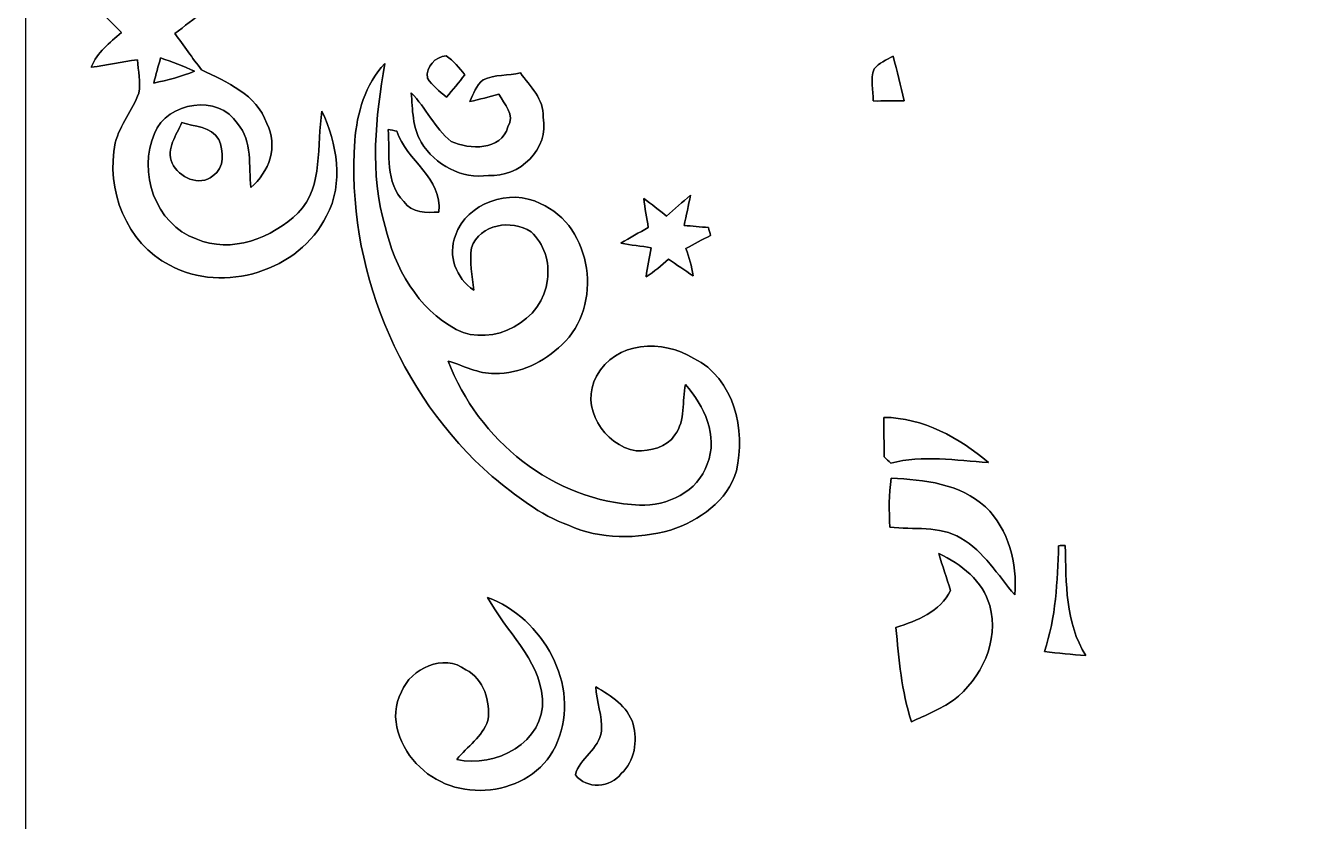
# Model space of a CAD drawing. Header units: centimetres. Extents: x -16.8 to 16.8, y -16.7 to 16.7.
# Drawn here: x -16.77 to -2.77, y -8.35 to 0.39 of the extents above; entities that cross this region are included whole.
import ezdxf

# ---------------------------------------------------------------- set-up
doc = ezdxf.new("R2010")
doc.units = ezdxf.units.CM
doc.header["$MEASUREMENT"] = 0
doc.layers.add('Layer 1', color=7, linetype='Continuous')

msp = doc.modelspace()

# ---------------------------------------------------------------- linework, layer by layer
at = {"layer": 'Layer 1', "color": 7}
for points, knots in [([(-16.77458, 16.66875), (-16.77458, 16.66875), (16.77458, 16.66875), (16.77458, 16.66875), (16.77458, 16.66875), (16.77458, 16.66875), (16.77458, -16.66875), (16.77458, -16.66875), (16.77458, -16.66875), (16.77458, -16.66875), (-16.77458, -16.66875), (-16.77458, -16.66875), (-16.77458, -16.66875), (-16.77458, -16.66875), (-16.77458, 16.66875), (-16.77458, 16.66875), (-16.77458, 16.66875), (-16.77458, 16.66875), (-16.77458, 16.66875), (-16.77458, 16.66875)], [0, 0, 0, 0, 0.16666667, 0.16666667, 0.16666667, 0.16666667, 0.33333333, 0.33333333, 0.33333333, 0.33333333, 0.5, 0.5, 0.5, 0.5, 0.66666667, 0.66666667, 0.66666667, 0.66666667, 1, 1, 1, 1]), ([(-15.44743, 1.00471), (-15.48977, 0.85443), (-15.52152, 0.70132), (-15.55327, 0.54822), (-15.55327, 0.54822), (-15.71378, 0.60748), (-15.87641, 0.66816), (-16.04857, 0.68121), (-16.04857, 0.68121), (-15.96319, 0.53869), (-15.83725, 0.42862), (-15.72295, 0.30974), (-15.72295, 0.30974), (-15.84995, 0.20003), (-15.99036, 0.09313), (-16.05351, -0.06879), (-16.05351, -0.06879), (-15.88347, -0.04833), (-15.7159, -0.01094), (-15.54621, 0.01129), (-15.54621, 0.01129), (-15.5388, -0.10971), (-15.50705, -0.23319), (-15.53104, -0.35384), (-15.53104, -0.35384), (-15.60054, -0.54293), (-15.73883, -0.70168), (-15.78963, -0.89888), (-15.78963, -0.89888), (-15.89476, -1.4097), (-15.6718, -2.00307), (-15.19096, -2.24473), (-15.19096, -2.24473), (-14.60006, -2.5654), (-13.76962, -2.30681), (-13.46976, -1.70251), (-13.46976, -1.70251), (-13.27856, -1.34444), (-13.35723, -0.90699), (-13.52091, -0.55316), (-13.52091, -0.55316), (-13.5823, -0.92322), (-13.49904, -1.37195), (-13.78197, -1.67005), (-13.78197, -1.67005), (-14.06666, -1.94381), (-14.51681, -2.12372), (-14.90274, -1.95509), (-14.90274, -1.95509), (-15.34901, -1.79564), (-15.54621, -1.21673), (-15.35959, -0.79587), (-15.35959, -0.79587), (-15.21883, -0.45085), (-14.65545, -0.35842), (-14.44766, -0.68968), (-14.44766, -0.68968), (-14.28256, -0.8823), (-14.32454, -1.15817), (-14.30338, -1.391), (-14.30338, -1.391), (-14.10053, -1.22626), (-13.99752, -0.93098), (-14.12699, -0.68756), (-14.12699, -0.68756), (-14.23741, -0.36759), (-14.56549, -0.2346), (-14.84313, -0.09666), (-14.84313, -0.09666), (-14.94649, 0.02999), (-15.03539, 0.16933), (-15.13417, 0.29986), (-15.13417, 0.29986), (-15.03151, 0.38135), (-14.92638, 0.45967), (-14.82337, 0.54046), (-14.82337, 0.54046), (-14.83254, 0.56974), (-14.85089, 0.62865), (-14.85971, 0.65793), (-14.85971, 0.65793), (-14.99729, 0.62406), (-15.13029, 0.57644), (-15.26223, 0.52529), (-15.26223, 0.52529), (-15.29715, 0.69356), (-15.32431, 0.87454), (-15.44743, 1.00471), (-15.44743, 1.00471), (-15.44743, 1.00471), (-15.44743, 1.00471), (-15.44743, 1.00471)], [0, 0, 0, 0, 0.04166667, 0.04166667, 0.04166667, 0.04166667, 0.08333333, 0.08333333, 0.08333333, 0.08333333, 0.125, 0.125, 0.125, 0.125, 0.16666667, 0.16666667, 0.16666667, 0.16666667, 0.20833333, 0.20833333, 0.20833333, 0.20833333, 0.25, 0.25, 0.25, 0.25, 0.29166667, 0.29166667, 0.29166667, 0.29166667, 0.33333333, 0.33333333, 0.33333333, 0.33333333, 0.375, 0.375, 0.375, 0.375, 0.41666667, 0.41666667, 0.41666667, 0.41666667, 0.45833333, 0.45833333, 0.45833333, 0.45833333, 0.5, 0.5, 0.5, 0.5, 0.54166667, 0.54166667, 0.54166667, 0.54166667, 0.58333333, 0.58333333, 0.58333333, 0.58333333, 0.625, 0.625, 0.625, 0.625, 0.66666667, 0.66666667, 0.66666667, 0.66666667, 0.70833333, 0.70833333, 0.70833333, 0.70833333, 0.75, 0.75, 0.75, 0.75, 0.79166667, 0.79166667, 0.79166667, 0.79166667, 0.83333333, 0.83333333, 0.83333333, 0.83333333, 0.875, 0.875, 0.875, 0.875, 0.91666667, 0.91666667, 0.91666667, 0.91666667, 1, 1, 1, 1]), ([(-15.29221, 0.03246), (-15.16556, -0.01058), (-15.03998, -0.05821), (-14.91827, -0.1143), (-14.91827, -0.1143), (-15.06361, -0.1711), (-15.2146, -0.21237), (-15.36771, -0.24342), (-15.36771, -0.24342), (-15.34336, -0.15134), (-15.31832, -0.05927), (-15.29221, 0.03246)], [0, 0, 0, 0, 0.25, 0.25, 0.25, 0.25, 0.5, 0.5, 0.5, 0.5, 1, 1, 1, 1]), ([(-12.36274, -0.18838), (-12.31371, -0.27517), (-12.22939, -0.33267), (-12.15602, -0.39758), (-12.15602, -0.39758), (-12.08546, -0.31785), (-12.01808, -0.23566), (-11.95246, -0.15205), (-11.95246, -0.15205), (-12.01596, -0.07832), (-12.07664, 0.00035), (-12.15813, 0.05503), (-12.15813, 0.05503), (-12.27808, 0.04586), (-12.38356, -0.06491), (-12.36274, -0.18838), (-12.36274, -0.18838), (-12.36274, -0.18838), (-12.36274, -0.18838), (-12.36274, -0.18838)], [0, 0, 0, 0, 0.16666667, 0.16666667, 0.16666667, 0.16666667, 0.33333333, 0.33333333, 0.33333333, 0.33333333, 0.5, 0.5, 0.5, 0.5, 0.66666667, 0.66666667, 0.66666667, 0.66666667, 1, 1, 1, 1]), ([(-7.46019, -0.08925), (-7.41116, -0.0194), (-7.32402, 0.00847), (-7.25311, 0.05045), (-7.25311, 0.05045), (-7.20831, -0.11113), (-7.16986, -0.27446), (-7.12999, -0.4378), (-7.12999, -0.4378), (-7.2457, -0.43674), (-7.35789, -0.44168), (-7.47254, -0.44062), (-7.47254, -0.44062), (-7.46866, -0.3242), (-7.50605, -0.19897), (-7.46019, -0.08925)], [0, 0, 0, 0, 0.2, 0.2, 0.2, 0.2, 0.4, 0.4, 0.4, 0.4, 0.6, 0.6, 0.6, 0.6, 1, 1, 1, 1]), ([(-13.16038, -0.87842), (-13.25915, -2.24684), (-12.68765, -3.65901), (-11.65366, -4.56353), (-11.65366, -4.56353), (-11.39472, -4.77026), (-11.13155, -4.98969), (-10.8137, -5.10011), (-10.8137, -5.10011), (-10.46551, -5.26097), (-10.06087, -5.2511), (-9.69645, -5.15373), (-9.69645, -5.15373), (-9.38248, -5.0479), (-9.06674, -4.83799), (-8.97255, -4.50215), (-8.97255, -4.50215), (-8.86883, -4.05553), (-8.99478, -3.48686), (-9.43963, -3.26743), (-9.43963, -3.26743), (-9.77794, -3.05858), (-10.30252, -3.07446), (-10.50678, -3.46322), (-10.50678, -3.46322), (-10.69587, -3.79518), (-10.42811, -4.22487), (-10.07145, -4.28413), (-10.07145, -4.28413), (-9.91905, -4.28025), (-9.73808, -4.25062), (-9.64847, -4.1088), (-9.64847, -4.1088), (-9.52571, -3.94723), (-9.57333, -3.73874), (-9.531, -3.55318), (-9.531, -3.55318), (-9.3285, -3.79166), (-9.16764, -4.11339), (-9.29323, -4.42948), (-9.29323, -4.42948), (-9.39341, -4.73251), (-9.73279, -4.89162), (-10.03653, -4.87856), (-10.03653, -4.87856), (-10.9795, -4.84223), (-11.80783, -4.16313), (-12.13697, -3.29671), (-12.13697, -3.29671), (-11.96834, -3.3468), (-11.80571, -3.43782), (-11.62544, -3.43359), (-11.62544, -3.43359), (-11.34745, -3.43853), (-11.08463, -3.30729), (-10.88778, -3.1175), (-10.88778, -3.1175), (-10.43305, -2.69593), (-10.54594, -1.81751), (-11.12626, -1.56563), (-11.12626, -1.56563), (-11.45963, -1.39629), (-11.92883, -1.55716), (-12.05689, -1.91629), (-12.05689, -1.91629), (-12.1412, -2.13995), (-12.05301, -2.38901), (-11.85369, -2.51672), (-11.85369, -2.51672), (-11.87062, -2.36255), (-11.90484, -2.20662), (-11.8805, -2.05176), (-11.8805, -2.05176), (-11.78666, -1.79141), (-11.44305, -1.73743), (-11.22574, -1.87713), (-11.22574, -1.87713), (-11.08428, -2.00625), (-11.01831, -2.21262), (-11.04688, -2.40171), (-11.04688, -2.40171), (-11.08463, -2.8515), (-11.64908, -3.15595), (-12.04948, -2.94922), (-12.04948, -2.94922), (-12.47034, -2.72274), (-12.72434, -2.27295), (-12.82665, -1.81786), (-12.82665, -1.81786), (-13.00127, -1.23613), (-12.93142, -0.61948), (-12.83264, -0.03069), (-12.83264, -0.03069), (-13.04431, -0.26), (-13.1378, -0.57256), (-13.16038, -0.87842), (-13.16038, -0.87842), (-13.16038, -0.87842), (-13.16038, -0.87842), (-13.16038, -0.87842)], [0, 0, 0, 0, 0.03846154, 0.03846154, 0.03846154, 0.03846154, 0.07692308, 0.07692308, 0.07692308, 0.07692308, 0.11538462, 0.11538462, 0.11538462, 0.11538462, 0.15384615, 0.15384615, 0.15384615, 0.15384615, 0.19230769, 0.19230769, 0.19230769, 0.19230769, 0.23076923, 0.23076923, 0.23076923, 0.23076923, 0.26923077, 0.26923077, 0.26923077, 0.26923077, 0.30769231, 0.30769231, 0.30769231, 0.30769231, 0.34615385, 0.34615385, 0.34615385, 0.34615385, 0.38461538, 0.38461538, 0.38461538, 0.38461538, 0.42307692, 0.42307692, 0.42307692, 0.42307692, 0.46153846, 0.46153846, 0.46153846, 0.46153846, 0.5, 0.5, 0.5, 0.5, 0.53846154, 0.53846154, 0.53846154, 0.53846154, 0.57692308, 0.57692308, 0.57692308, 0.57692308, 0.61538462, 0.61538462, 0.61538462, 0.61538462, 0.65384615, 0.65384615, 0.65384615, 0.65384615, 0.69230769, 0.69230769, 0.69230769, 0.69230769, 0.73076923, 0.73076923, 0.73076923, 0.73076923, 0.76923077, 0.76923077, 0.76923077, 0.76923077, 0.80769231, 0.80769231, 0.80769231, 0.80769231, 0.84615385, 0.84615385, 0.84615385, 0.84615385, 0.88461538, 0.88461538, 0.88461538, 0.88461538, 0.92307692, 0.92307692, 0.92307692, 0.92307692, 1, 1, 1, 1]), ([(-11.75279, -0.20814), (-11.82829, -0.2667), (-11.85757, -0.36301), (-11.89814, -0.44556), (-11.89814, -0.44556), (-11.79124, -0.42404), (-11.68576, -0.39582), (-11.58064, -0.36583), (-11.58064, -0.36583), (-11.51996, -0.47237), (-11.39613, -0.59584), (-11.48009, -0.72461), (-11.48009, -0.72461), (-11.55771, -0.99095), (-11.89778, -0.97437), (-12.10451, -0.88512), (-12.10451, -0.88512), (-12.28443, -0.7366), (-12.38003, -0.51611), (-12.54125, -0.35031), (-12.54125, -0.35031), (-12.52608, -0.53411), (-12.52961, -0.73096), (-12.43118, -0.89464), (-12.43118, -0.89464), (-12.2809, -1.14124), (-11.98633, -1.30528), (-11.69353, -1.2573), (-11.69353, -1.2573), (-11.35662, -1.28517), (-11.02078, -0.96591), (-11.09521, -0.61842), (-11.09521, -0.61842), (-11.08004, -0.41698), (-11.24021, -0.28116), (-11.34181, -0.13123), (-11.34181, -0.13123), (-11.47551, -0.16545), (-11.6265, -0.1457), (-11.75279, -0.20814), (-11.75279, -0.20814), (-11.75279, -0.20814), (-11.75279, -0.20814), (-11.75279, -0.20814)], [0, 0, 0, 0, 0.08333333, 0.08333333, 0.08333333, 0.08333333, 0.16666667, 0.16666667, 0.16666667, 0.16666667, 0.25, 0.25, 0.25, 0.25, 0.33333333, 0.33333333, 0.33333333, 0.33333333, 0.41666667, 0.41666667, 0.41666667, 0.41666667, 0.5, 0.5, 0.5, 0.5, 0.58333333, 0.58333333, 0.58333333, 0.58333333, 0.66666667, 0.66666667, 0.66666667, 0.66666667, 0.75, 0.75, 0.75, 0.75, 0.83333333, 0.83333333, 0.83333333, 0.83333333, 1, 1, 1, 1]), ([(-15.05903, -0.67733), (-15.11653, -0.81774), (-15.23436, -0.96061), (-15.16556, -1.12324), (-15.16556, -1.12324), (-15.0936, -1.27882), (-14.86394, -1.38783), (-14.71859, -1.26294), (-14.71859, -1.26294), (-14.5856, -1.17793), (-14.59936, -0.98954), (-14.65474, -0.86184), (-14.65474, -0.86184), (-14.73094, -0.71896), (-14.9292, -0.72249), (-15.05903, -0.67733), (-15.05903, -0.67733), (-15.05903, -0.67733), (-15.05903, -0.67733), (-15.05903, -0.67733)], [0, 0, 0, 0, 0.16666667, 0.16666667, 0.16666667, 0.16666667, 0.33333333, 0.33333333, 0.33333333, 0.33333333, 0.5, 0.5, 0.5, 0.5, 0.66666667, 0.66666667, 0.66666667, 0.66666667, 1, 1, 1, 1]), ([(-12.79384, -0.75494), (-12.77585, -1.02235), (-12.82735, -1.33632), (-12.62309, -1.54587), (-12.62309, -1.54587), (-12.53419, -1.67464), (-12.37403, -1.66793), (-12.23751, -1.66088), (-12.23751, -1.66088), (-12.19518, -1.28658), (-12.59523, -1.09679), (-12.69965, -0.77047), (-12.69965, -0.77047), (-12.72328, -0.76659), (-12.7702, -0.75883), (-12.79384, -0.75494), (-12.79384, -0.75494), (-12.79384, -0.75494), (-12.79384, -0.75494), (-12.79384, -0.75494)], [0, 0, 0, 0, 0.16666667, 0.16666667, 0.16666667, 0.16666667, 0.33333333, 0.33333333, 0.33333333, 0.33333333, 0.5, 0.5, 0.5, 0.5, 0.66666667, 0.66666667, 0.66666667, 0.66666667, 1, 1, 1, 1]), ([(-9.73843, -1.70427), (-9.82239, -1.63971), (-9.90353, -1.57233), (-9.98996, -1.5113), (-9.98996, -1.5113), (-9.9762, -1.61572), (-9.95751, -1.72579), (-9.93987, -1.83127), (-9.93987, -1.83127), (-10.04147, -1.88524), (-10.14201, -1.94169), (-10.23938, -2.00272), (-10.23938, -2.00272), (-10.12896, -2.02212), (-10.01854, -2.03518), (-9.90706, -2.05246), (-9.90706, -2.05246), (-9.92858, -2.15865), (-9.94974, -2.26483), (-9.9635, -2.37243), (-9.9635, -2.37243), (-9.87531, -2.31528), (-9.79488, -2.24684), (-9.71726, -2.17629), (-9.71726, -2.17629), (-9.62872, -2.23838), (-9.53982, -2.30082), (-9.4488, -2.36008), (-9.4488, -2.36008), (-9.46221, -2.25672), (-9.49078, -2.15688), (-9.52641, -2.05952), (-9.52641, -2.05952), (-9.43681, -2.01154), (-9.34685, -1.96391), (-9.25689, -1.91664), (-9.25689, -1.91664), (-9.26253, -1.89512), (-9.27347, -1.85244), (-9.27911, -1.83092), (-9.27911, -1.83092), (-9.36872, -1.82245), (-9.45797, -1.81469), (-9.54723, -1.80799), (-9.54723, -1.80799), (-9.52324, -1.69757), (-9.49748, -1.5875), (-9.47738, -1.47673), (-9.47738, -1.47673), (-9.56698, -1.54975), (-9.65271, -1.62666), (-9.73843, -1.70427), (-9.73843, -1.70427), (-9.73843, -1.70427), (-9.73843, -1.70427), (-9.73843, -1.70427)], [0, 0, 0, 0, 0.06666667, 0.06666667, 0.06666667, 0.06666667, 0.13333333, 0.13333333, 0.13333333, 0.13333333, 0.2, 0.2, 0.2, 0.2, 0.26666667, 0.26666667, 0.26666667, 0.26666667, 0.33333333, 0.33333333, 0.33333333, 0.33333333, 0.4, 0.4, 0.4, 0.4, 0.46666667, 0.46666667, 0.46666667, 0.46666667, 0.53333333, 0.53333333, 0.53333333, 0.53333333, 0.6, 0.6, 0.6, 0.6, 0.66666667, 0.66666667, 0.66666667, 0.66666667, 0.73333333, 0.73333333, 0.73333333, 0.73333333, 0.8, 0.8, 0.8, 0.8, 0.86666667, 0.86666667, 0.86666667, 0.86666667, 1, 1, 1, 1]), ([(-7.35577, -3.91513), (-6.92468, -3.91901), (-6.5278, -4.13703), (-6.20748, -4.41149), (-6.20748, -4.41149), (-6.56308, -4.38926), (-6.92785, -4.32576), (-7.27781, -4.41854), (-7.27781, -4.41854), (-7.30215, -4.39526), (-7.32614, -4.37197), (-7.35013, -4.3494), (-7.35013, -4.3494), (-7.35224, -4.20441), (-7.35401, -4.05941), (-7.35577, -3.91513)], [0, 0, 0, 0, 0.2, 0.2, 0.2, 0.2, 0.4, 0.4, 0.4, 0.4, 0.6, 0.6, 0.6, 0.6, 1, 1, 1, 1]), ([(-7.27251, -4.5847), (-6.91374, -4.59846), (-6.51545, -4.64361), (-6.23923, -4.89903), (-6.23923, -4.89903), (-5.9817, -5.14773), (-5.88998, -5.51603), (-5.91785, -5.86493), (-5.91785, -5.86493), (-6.10658, -5.64868), (-6.25263, -5.38586), (-6.51087, -5.24193), (-6.51087, -5.24193), (-6.74229, -5.0994), (-7.03263, -5.15338), (-7.28909, -5.12057), (-7.28909, -5.12057), (-7.29439, -4.94171), (-7.30497, -4.76179), (-7.27251, -4.5847)], [0, 0, 0, 0, 0.16666667, 0.16666667, 0.16666667, 0.16666667, 0.33333333, 0.33333333, 0.33333333, 0.33333333, 0.5, 0.5, 0.5, 0.5, 0.66666667, 0.66666667, 0.66666667, 0.66666667, 1, 1, 1, 1]), ([(-6.75181, -5.40949), (-6.50804, -5.52556), (-6.26745, -5.71147), (-6.19196, -5.98205), (-6.19196, -5.98205), (-6.08436, -6.36905), (-6.28615, -6.78568), (-6.5913, -7.02275), (-6.5913, -7.02275), (-6.73488, -7.11976), (-6.89539, -7.18679), (-7.05273, -7.2577), (-7.05273, -7.2577), (-7.15821, -6.92221), (-7.19138, -6.57049), (-7.22171, -6.22229), (-7.22171, -6.22229), (-6.98606, -6.14574), (-6.74229, -6.05367), (-6.62164, -5.81554), (-6.62164, -5.81554), (-6.66433, -5.67937), (-6.71124, -5.54602), (-6.75181, -5.40949)], [0, 0, 0, 0, 0.14285714, 0.14285714, 0.14285714, 0.14285714, 0.28571429, 0.28571429, 0.28571429, 0.28571429, 0.42857143, 0.42857143, 0.42857143, 0.42857143, 0.57142857, 0.57142857, 0.57142857, 0.57142857, 0.71428571, 0.71428571, 0.71428571, 0.71428571, 1, 1, 1, 1]), ([(-5.43631, -5.32447), (-5.41831, -5.32377), (-5.38233, -5.32306), (-5.36434, -5.32271), (-5.36434, -5.32271), (-5.3534, -5.7344), (-5.36434, -6.16973), (-5.13821, -6.53168), (-5.13821, -6.53168), (-5.29026, -6.51969), (-5.4416, -6.50452), (-5.59259, -6.48652), (-5.59259, -6.48652), (-5.46347, -6.11293), (-5.45148, -5.715), (-5.43631, -5.32447)], [0, 0, 0, 0, 0.2, 0.2, 0.2, 0.2, 0.4, 0.4, 0.4, 0.4, 0.6, 0.6, 0.6, 0.6, 1, 1, 1, 1]), ([(-11.7027, -5.89174), (-11.50655, -6.26674), (-11.13649, -6.55814), (-11.10086, -7.00617), (-11.10086, -7.00617), (-11.06946, -7.48347), (-11.62121, -7.77205), (-12.04207, -7.67115), (-12.04207, -7.67115), (-11.9253, -7.53075), (-11.76126, -7.42386), (-11.69952, -7.24394), (-11.69952, -7.24394), (-11.66989, -7.03474), (-11.74362, -6.7885), (-11.94259, -6.6869), (-11.94259, -6.6869), (-12.18459, -6.50557), (-12.54584, -6.66926), (-12.64849, -6.93103), (-12.64849, -6.93103), (-12.80019, -7.20478), (-12.66366, -7.55791), (-12.44635, -7.75476), (-12.44635, -7.75476), (-12.01702, -8.18303), (-11.16718, -8.06521), (-10.93576, -7.47642), (-10.93576, -7.47642), (-10.67576, -6.85518), (-11.10121, -6.11858), (-11.7027, -5.89174), (-11.7027, -5.89174), (-11.7027, -5.89174), (-11.7027, -5.89174), (-11.7027, -5.89174)], [0, 0, 0, 0, 0.1, 0.1, 0.1, 0.1, 0.2, 0.2, 0.2, 0.2, 0.3, 0.3, 0.3, 0.3, 0.4, 0.4, 0.4, 0.4, 0.5, 0.5, 0.5, 0.5, 0.6, 0.6, 0.6, 0.6, 0.7, 0.7, 0.7, 0.7, 0.8, 0.8, 0.8, 0.8, 1, 1, 1, 1]), ([(-10.51701, -6.87388), (-10.50749, -7.03615), (-10.44116, -7.19667), (-10.45457, -7.36071), (-10.45457, -7.36071), (-10.47679, -7.55756), (-10.69305, -7.65739), (-10.74032, -7.84049), (-10.74032, -7.84049), (-10.61826, -8.001), (-10.35156, -7.9883), (-10.23655, -7.82532), (-10.23655, -7.82532), (-10.08592, -7.69197), (-10.05734, -7.47042), (-10.10567, -7.28486), (-10.10567, -7.28486), (-10.166, -7.08342), (-10.34944, -6.97371), (-10.51701, -6.87388), (-10.51701, -6.87388), (-10.51701, -6.87388), (-10.51701, -6.87388), (-10.51701, -6.87388)], [0, 0, 0, 0, 0.14285714, 0.14285714, 0.14285714, 0.14285714, 0.28571429, 0.28571429, 0.28571429, 0.28571429, 0.42857143, 0.42857143, 0.42857143, 0.42857143, 0.57142857, 0.57142857, 0.57142857, 0.57142857, 0.71428571, 0.71428571, 0.71428571, 0.71428571, 1, 1, 1, 1])]:
    msp.add_open_spline(points, degree=3, knots=knots, dxfattribs=at)
at = {"layer": 'Layer 1'}
for points, knots in [([(-15.44743, 1.00471), (-15.32431, 0.87454), (-15.29715, 0.69356), (-15.26223, 0.52529), (-15.26223, 0.52529), (-15.13029, 0.57644), (-14.99729, 0.62406), (-14.85971, 0.65793), (-14.85971, 0.65793), (-14.85089, 0.62865), (-14.83254, 0.56974), (-14.82337, 0.54046), (-14.82337, 0.54046), (-14.92638, 0.45967), (-15.03151, 0.38135), (-15.13417, 0.29986), (-15.13417, 0.29986), (-15.03539, 0.16933), (-14.94649, 0.02999), (-14.84313, -0.09666), (-14.84313, -0.09666), (-14.56549, -0.2346), (-14.23741, -0.36759), (-14.12699, -0.68756), (-14.12699, -0.68756), (-13.99752, -0.93098), (-14.10053, -1.22626), (-14.30338, -1.391), (-14.30338, -1.391), (-14.32454, -1.15817), (-14.28256, -0.8823), (-14.44766, -0.68968), (-14.44766, -0.68968), (-14.65545, -0.35842), (-15.21883, -0.45085), (-15.35959, -0.79587), (-15.35959, -0.79587), (-15.54621, -1.21673), (-15.34901, -1.79564), (-14.90274, -1.95509), (-14.90274, -1.95509), (-14.51681, -2.12372), (-14.06666, -1.94381), (-13.78197, -1.67005), (-13.78197, -1.67005), (-13.49904, -1.37195), (-13.5823, -0.92322), (-13.52091, -0.55316), (-13.52091, -0.55316), (-13.35723, -0.90699), (-13.27856, -1.34444), (-13.46976, -1.70251), (-13.46976, -1.70251), (-13.76962, -2.30681), (-14.60006, -2.5654), (-15.19096, -2.24473), (-15.19096, -2.24473), (-15.6718, -2.00307), (-15.89476, -1.4097), (-15.78963, -0.89888), (-15.78963, -0.89888), (-15.73883, -0.70168), (-15.60054, -0.54293), (-15.53104, -0.35384), (-15.53104, -0.35384), (-15.50705, -0.23319), (-15.5388, -0.10971), (-15.54621, 0.01129), (-15.54621, 0.01129), (-15.7159, -0.01094), (-15.88347, -0.04833), (-16.05351, -0.06879), (-16.05351, -0.06879), (-15.99036, 0.09313), (-15.84995, 0.20003), (-15.72295, 0.30974), (-15.72295, 0.30974), (-15.83725, 0.42862), (-15.96319, 0.53869), (-16.04857, 0.68121), (-16.04857, 0.68121), (-15.87641, 0.66816), (-15.71378, 0.60748), (-15.55327, 0.54822), (-15.55327, 0.54822), (-15.52152, 0.70132), (-15.48977, 0.85443), (-15.44743, 1.00471), (-15.44743, 1.00471), (-15.44743, 1.00471), (-15.44743, 1.00471), (-15.44743, 1.00471)], [0, 0, 0, 0, 0.04166667, 0.04166667, 0.04166667, 0.04166667, 0.08333333, 0.08333333, 0.08333333, 0.08333333, 0.125, 0.125, 0.125, 0.125, 0.16666667, 0.16666667, 0.16666667, 0.16666667, 0.20833333, 0.20833333, 0.20833333, 0.20833333, 0.25, 0.25, 0.25, 0.25, 0.29166667, 0.29166667, 0.29166667, 0.29166667, 0.33333333, 0.33333333, 0.33333333, 0.33333333, 0.375, 0.375, 0.375, 0.375, 0.41666667, 0.41666667, 0.41666667, 0.41666667, 0.45833333, 0.45833333, 0.45833333, 0.45833333, 0.5, 0.5, 0.5, 0.5, 0.54166667, 0.54166667, 0.54166667, 0.54166667, 0.58333333, 0.58333333, 0.58333333, 0.58333333, 0.625, 0.625, 0.625, 0.625, 0.66666667, 0.66666667, 0.66666667, 0.66666667, 0.70833333, 0.70833333, 0.70833333, 0.70833333, 0.75, 0.75, 0.75, 0.75, 0.79166667, 0.79166667, 0.79166667, 0.79166667, 0.83333333, 0.83333333, 0.83333333, 0.83333333, 0.875, 0.875, 0.875, 0.875, 0.91666667, 0.91666667, 0.91666667, 0.91666667, 1, 1, 1, 1]), ([(-15.29221, 0.03246), (-15.31832, -0.05927), (-15.34336, -0.15134), (-15.36771, -0.24342), (-15.36771, -0.24342), (-15.2146, -0.21237), (-15.06361, -0.1711), (-14.91827, -0.1143), (-14.91827, -0.1143), (-15.03998, -0.05821), (-15.16556, -0.01058), (-15.29221, 0.03246)], [0, 0, 0, 0, 0.25, 0.25, 0.25, 0.25, 0.5, 0.5, 0.5, 0.5, 1, 1, 1, 1]), ([(-12.36274, -0.18838), (-12.38356, -0.06491), (-12.27808, 0.04586), (-12.15813, 0.05503), (-12.15813, 0.05503), (-12.07664, 0.00035), (-12.01596, -0.07832), (-11.95246, -0.15205), (-11.95246, -0.15205), (-12.01808, -0.23566), (-12.08546, -0.31785), (-12.15602, -0.39758), (-12.15602, -0.39758), (-12.22939, -0.33267), (-12.31371, -0.27517), (-12.36274, -0.18838)], [0, 0, 0, 0, 0.2, 0.2, 0.2, 0.2, 0.4, 0.4, 0.4, 0.4, 0.6, 0.6, 0.6, 0.6, 1, 1, 1, 1]), ([(-7.46019, -0.08925), (-7.50605, -0.19897), (-7.46866, -0.3242), (-7.47254, -0.44062), (-7.47254, -0.44062), (-7.35789, -0.44168), (-7.2457, -0.43674), (-7.12999, -0.4378), (-7.12999, -0.4378), (-7.16986, -0.27446), (-7.20831, -0.11113), (-7.25311, 0.05045), (-7.25311, 0.05045), (-7.32402, 0.00847), (-7.41116, -0.0194), (-7.46019, -0.08925), (-7.46019, -0.08925), (-7.46019, -0.08925), (-7.46019, -0.08925), (-7.46019, -0.08925)], [0, 0, 0, 0, 0.16666667, 0.16666667, 0.16666667, 0.16666667, 0.33333333, 0.33333333, 0.33333333, 0.33333333, 0.5, 0.5, 0.5, 0.5, 0.66666667, 0.66666667, 0.66666667, 0.66666667, 1, 1, 1, 1]), ([(-13.16038, -0.87842), (-13.1378, -0.57256), (-13.04431, -0.26), (-12.83264, -0.03069), (-12.83264, -0.03069), (-12.93142, -0.61948), (-13.00127, -1.23613), (-12.82665, -1.81786), (-12.82665, -1.81786), (-12.72434, -2.27295), (-12.47034, -2.72274), (-12.04948, -2.94922), (-12.04948, -2.94922), (-11.64908, -3.15595), (-11.08463, -2.8515), (-11.04688, -2.40171), (-11.04688, -2.40171), (-11.01831, -2.21262), (-11.08428, -2.00625), (-11.22574, -1.87713), (-11.22574, -1.87713), (-11.44305, -1.73743), (-11.78666, -1.79141), (-11.8805, -2.05176), (-11.8805, -2.05176), (-11.90484, -2.20662), (-11.87062, -2.36255), (-11.85369, -2.51672), (-11.85369, -2.51672), (-12.05301, -2.38901), (-12.1412, -2.13995), (-12.05689, -1.91629), (-12.05689, -1.91629), (-11.92883, -1.55716), (-11.45963, -1.39629), (-11.12626, -1.56563), (-11.12626, -1.56563), (-10.54594, -1.81751), (-10.43305, -2.69593), (-10.88778, -3.1175), (-10.88778, -3.1175), (-11.08463, -3.30729), (-11.34745, -3.43853), (-11.62544, -3.43359), (-11.62544, -3.43359), (-11.80571, -3.43782), (-11.96834, -3.3468), (-12.13697, -3.29671), (-12.13697, -3.29671), (-11.80783, -4.16313), (-10.9795, -4.84223), (-10.03653, -4.87856), (-10.03653, -4.87856), (-9.73279, -4.89162), (-9.39341, -4.73251), (-9.29323, -4.42948), (-9.29323, -4.42948), (-9.16764, -4.11339), (-9.3285, -3.79166), (-9.531, -3.55318), (-9.531, -3.55318), (-9.57333, -3.73874), (-9.52571, -3.94723), (-9.64847, -4.1088), (-9.64847, -4.1088), (-9.73808, -4.25062), (-9.91905, -4.28025), (-10.07145, -4.28413), (-10.07145, -4.28413), (-10.42811, -4.22487), (-10.69587, -3.79518), (-10.50678, -3.46322), (-10.50678, -3.46322), (-10.30252, -3.07446), (-9.77794, -3.05858), (-9.43963, -3.26743), (-9.43963, -3.26743), (-8.99478, -3.48686), (-8.86883, -4.05553), (-8.97255, -4.50215), (-8.97255, -4.50215), (-9.06674, -4.83799), (-9.38248, -5.0479), (-9.69645, -5.15373), (-9.69645, -5.15373), (-10.06087, -5.2511), (-10.46551, -5.26097), (-10.8137, -5.10011), (-10.8137, -5.10011), (-11.13155, -4.98969), (-11.39472, -4.77026), (-11.65366, -4.56353), (-11.65366, -4.56353), (-12.68765, -3.65901), (-13.25915, -2.24684), (-13.16038, -0.87842)], [0, 0, 0, 0, 0.04, 0.04, 0.04, 0.04, 0.08, 0.08, 0.08, 0.08, 0.12, 0.12, 0.12, 0.12, 0.16, 0.16, 0.16, 0.16, 0.2, 0.2, 0.2, 0.2, 0.24, 0.24, 0.24, 0.24, 0.28, 0.28, 0.28, 0.28, 0.32, 0.32, 0.32, 0.32, 0.36, 0.36, 0.36, 0.36, 0.4, 0.4, 0.4, 0.4, 0.44, 0.44, 0.44, 0.44, 0.48, 0.48, 0.48, 0.48, 0.52, 0.52, 0.52, 0.52, 0.56, 0.56, 0.56, 0.56, 0.6, 0.6, 0.6, 0.6, 0.64, 0.64, 0.64, 0.64, 0.68, 0.68, 0.68, 0.68, 0.72, 0.72, 0.72, 0.72, 0.76, 0.76, 0.76, 0.76, 0.8, 0.8, 0.8, 0.8, 0.84, 0.84, 0.84, 0.84, 0.88, 0.88, 0.88, 0.88, 0.92, 0.92, 0.92, 0.92, 1, 1, 1, 1]), ([(-11.75279, -0.20814), (-11.6265, -0.1457), (-11.47551, -0.16545), (-11.34181, -0.13123), (-11.34181, -0.13123), (-11.24021, -0.28116), (-11.08004, -0.41698), (-11.09521, -0.61842), (-11.09521, -0.61842), (-11.02078, -0.96591), (-11.35662, -1.28517), (-11.69353, -1.2573), (-11.69353, -1.2573), (-11.98633, -1.30528), (-12.2809, -1.14124), (-12.43118, -0.89464), (-12.43118, -0.89464), (-12.52961, -0.73096), (-12.52608, -0.53411), (-12.54125, -0.35031), (-12.54125, -0.35031), (-12.38003, -0.51611), (-12.28443, -0.7366), (-12.10451, -0.88512), (-12.10451, -0.88512), (-11.89778, -0.97437), (-11.55771, -0.99095), (-11.48009, -0.72461), (-11.48009, -0.72461), (-11.39613, -0.59584), (-11.51996, -0.47237), (-11.58064, -0.36583), (-11.58064, -0.36583), (-11.68576, -0.39582), (-11.79124, -0.42404), (-11.89814, -0.44556), (-11.89814, -0.44556), (-11.85757, -0.36301), (-11.82829, -0.2667), (-11.75279, -0.20814)], [0, 0, 0, 0, 0.09090909, 0.09090909, 0.09090909, 0.09090909, 0.18181818, 0.18181818, 0.18181818, 0.18181818, 0.27272727, 0.27272727, 0.27272727, 0.27272727, 0.36363636, 0.36363636, 0.36363636, 0.36363636, 0.45454545, 0.45454545, 0.45454545, 0.45454545, 0.54545455, 0.54545455, 0.54545455, 0.54545455, 0.63636364, 0.63636364, 0.63636364, 0.63636364, 0.72727273, 0.72727273, 0.72727273, 0.72727273, 0.81818182, 0.81818182, 0.81818182, 0.81818182, 1, 1, 1, 1]), ([(-15.05903, -0.67733), (-14.9292, -0.72249), (-14.73094, -0.71896), (-14.65474, -0.86184), (-14.65474, -0.86184), (-14.59936, -0.98954), (-14.5856, -1.17793), (-14.71859, -1.26294), (-14.71859, -1.26294), (-14.86394, -1.38783), (-15.0936, -1.27882), (-15.16556, -1.12324), (-15.16556, -1.12324), (-15.23436, -0.96061), (-15.11653, -0.81774), (-15.05903, -0.67733)], [0, 0, 0, 0, 0.2, 0.2, 0.2, 0.2, 0.4, 0.4, 0.4, 0.4, 0.6, 0.6, 0.6, 0.6, 1, 1, 1, 1]), ([(-12.79384, -0.75494), (-12.7702, -0.75883), (-12.72328, -0.76659), (-12.69965, -0.77047), (-12.69965, -0.77047), (-12.59523, -1.09679), (-12.19518, -1.28658), (-12.23751, -1.66088), (-12.23751, -1.66088), (-12.37403, -1.66793), (-12.53419, -1.67464), (-12.62309, -1.54587), (-12.62309, -1.54587), (-12.82735, -1.33632), (-12.77585, -1.02235), (-12.79384, -0.75494)], [0, 0, 0, 0, 0.2, 0.2, 0.2, 0.2, 0.4, 0.4, 0.4, 0.4, 0.6, 0.6, 0.6, 0.6, 1, 1, 1, 1]), ([(-9.73843, -1.70427), (-9.65271, -1.62666), (-9.56698, -1.54975), (-9.47738, -1.47673), (-9.47738, -1.47673), (-9.49748, -1.5875), (-9.52324, -1.69757), (-9.54723, -1.80799), (-9.54723, -1.80799), (-9.45797, -1.81469), (-9.36872, -1.82245), (-9.27911, -1.83092), (-9.27911, -1.83092), (-9.27347, -1.85244), (-9.26253, -1.89512), (-9.25689, -1.91664), (-9.25689, -1.91664), (-9.34685, -1.96391), (-9.43681, -2.01154), (-9.52641, -2.05952), (-9.52641, -2.05952), (-9.49078, -2.15688), (-9.46221, -2.25672), (-9.4488, -2.36008), (-9.4488, -2.36008), (-9.53982, -2.30082), (-9.62872, -2.23838), (-9.71726, -2.17629), (-9.71726, -2.17629), (-9.79488, -2.24684), (-9.87531, -2.31528), (-9.9635, -2.37243), (-9.9635, -2.37243), (-9.94974, -2.26483), (-9.92858, -2.15865), (-9.90706, -2.05246), (-9.90706, -2.05246), (-10.01854, -2.03518), (-10.12896, -2.02212), (-10.23938, -2.00272), (-10.23938, -2.00272), (-10.14201, -1.94169), (-10.04147, -1.88524), (-9.93987, -1.83127), (-9.93987, -1.83127), (-9.95751, -1.72579), (-9.9762, -1.61572), (-9.98996, -1.5113), (-9.98996, -1.5113), (-9.90353, -1.57233), (-9.82239, -1.63971), (-9.73843, -1.70427)], [0, 0, 0, 0, 0.07142857, 0.07142857, 0.07142857, 0.07142857, 0.14285714, 0.14285714, 0.14285714, 0.14285714, 0.21428571, 0.21428571, 0.21428571, 0.21428571, 0.28571429, 0.28571429, 0.28571429, 0.28571429, 0.35714286, 0.35714286, 0.35714286, 0.35714286, 0.42857143, 0.42857143, 0.42857143, 0.42857143, 0.5, 0.5, 0.5, 0.5, 0.57142857, 0.57142857, 0.57142857, 0.57142857, 0.64285714, 0.64285714, 0.64285714, 0.64285714, 0.71428571, 0.71428571, 0.71428571, 0.71428571, 0.78571429, 0.78571429, 0.78571429, 0.78571429, 0.85714286, 0.85714286, 0.85714286, 0.85714286, 1, 1, 1, 1]), ([(-7.35577, -3.91513), (-7.35401, -4.05941), (-7.35224, -4.20441), (-7.35013, -4.3494), (-7.35013, -4.3494), (-7.32614, -4.37197), (-7.30215, -4.39526), (-7.27781, -4.41854), (-7.27781, -4.41854), (-6.92785, -4.32576), (-6.56308, -4.38926), (-6.20748, -4.41149), (-6.20748, -4.41149), (-6.5278, -4.13703), (-6.92468, -3.91901), (-7.35577, -3.91513), (-7.35577, -3.91513), (-7.35577, -3.91513), (-7.35577, -3.91513), (-7.35577, -3.91513)], [0, 0, 0, 0, 0.16666667, 0.16666667, 0.16666667, 0.16666667, 0.33333333, 0.33333333, 0.33333333, 0.33333333, 0.5, 0.5, 0.5, 0.5, 0.66666667, 0.66666667, 0.66666667, 0.66666667, 1, 1, 1, 1]), ([(-7.27251, -4.5847), (-7.30497, -4.76179), (-7.29439, -4.94171), (-7.28909, -5.12057), (-7.28909, -5.12057), (-7.03263, -5.15338), (-6.74229, -5.0994), (-6.51087, -5.24193), (-6.51087, -5.24193), (-6.25263, -5.38586), (-6.10658, -5.64868), (-5.91785, -5.86493), (-5.91785, -5.86493), (-5.88998, -5.51603), (-5.9817, -5.14773), (-6.23923, -4.89903), (-6.23923, -4.89903), (-6.51545, -4.64361), (-6.91374, -4.59846), (-7.27251, -4.5847), (-7.27251, -4.5847), (-7.27251, -4.5847), (-7.27251, -4.5847), (-7.27251, -4.5847)], [0, 0, 0, 0, 0.14285714, 0.14285714, 0.14285714, 0.14285714, 0.28571429, 0.28571429, 0.28571429, 0.28571429, 0.42857143, 0.42857143, 0.42857143, 0.42857143, 0.57142857, 0.57142857, 0.57142857, 0.57142857, 0.71428571, 0.71428571, 0.71428571, 0.71428571, 1, 1, 1, 1]), ([(-6.75181, -5.40949), (-6.71124, -5.54602), (-6.66433, -5.67937), (-6.62164, -5.81554), (-6.62164, -5.81554), (-6.74229, -6.05367), (-6.98606, -6.14574), (-7.22171, -6.22229), (-7.22171, -6.22229), (-7.19138, -6.57049), (-7.15821, -6.92221), (-7.05273, -7.2577), (-7.05273, -7.2577), (-6.89539, -7.18679), (-6.73488, -7.11976), (-6.5913, -7.02275), (-6.5913, -7.02275), (-6.28615, -6.78568), (-6.08436, -6.36905), (-6.19196, -5.98205), (-6.19196, -5.98205), (-6.26745, -5.71147), (-6.50804, -5.52556), (-6.75181, -5.40949), (-6.75181, -5.40949), (-6.75181, -5.40949), (-6.75181, -5.40949), (-6.75181, -5.40949)], [0, 0, 0, 0, 0.125, 0.125, 0.125, 0.125, 0.25, 0.25, 0.25, 0.25, 0.375, 0.375, 0.375, 0.375, 0.5, 0.5, 0.5, 0.5, 0.625, 0.625, 0.625, 0.625, 0.75, 0.75, 0.75, 0.75, 1, 1, 1, 1]), ([(-5.43631, -5.32447), (-5.45148, -5.715), (-5.46347, -6.11293), (-5.59259, -6.48652), (-5.59259, -6.48652), (-5.4416, -6.50452), (-5.29026, -6.51969), (-5.13821, -6.53168), (-5.13821, -6.53168), (-5.36434, -6.16973), (-5.3534, -5.7344), (-5.36434, -5.32271), (-5.36434, -5.32271), (-5.38233, -5.32306), (-5.41831, -5.32377), (-5.43631, -5.32447), (-5.43631, -5.32447), (-5.43631, -5.32447), (-5.43631, -5.32447), (-5.43631, -5.32447)], [0, 0, 0, 0, 0.16666667, 0.16666667, 0.16666667, 0.16666667, 0.33333333, 0.33333333, 0.33333333, 0.33333333, 0.5, 0.5, 0.5, 0.5, 0.66666667, 0.66666667, 0.66666667, 0.66666667, 1, 1, 1, 1]), ([(-11.7027, -5.89174), (-11.10121, -6.11858), (-10.67576, -6.85518), (-10.93576, -7.47642), (-10.93576, -7.47642), (-11.16718, -8.06521), (-12.01702, -8.18303), (-12.44635, -7.75476), (-12.44635, -7.75476), (-12.66366, -7.55791), (-12.80019, -7.20478), (-12.64849, -6.93103), (-12.64849, -6.93103), (-12.54584, -6.66926), (-12.18459, -6.50557), (-11.94259, -6.6869), (-11.94259, -6.6869), (-11.74362, -6.7885), (-11.66989, -7.03474), (-11.69952, -7.24394), (-11.69952, -7.24394), (-11.76126, -7.42386), (-11.9253, -7.53075), (-12.04207, -7.67115), (-12.04207, -7.67115), (-11.62121, -7.77205), (-11.06946, -7.48347), (-11.10086, -7.00617), (-11.10086, -7.00617), (-11.13649, -6.55814), (-11.50655, -6.26674), (-11.7027, -5.89174)], [0, 0, 0, 0, 0.11111111, 0.11111111, 0.11111111, 0.11111111, 0.22222222, 0.22222222, 0.22222222, 0.22222222, 0.33333333, 0.33333333, 0.33333333, 0.33333333, 0.44444444, 0.44444444, 0.44444444, 0.44444444, 0.55555556, 0.55555556, 0.55555556, 0.55555556, 0.66666667, 0.66666667, 0.66666667, 0.66666667, 0.77777778, 0.77777778, 0.77777778, 0.77777778, 1, 1, 1, 1]), ([(-10.51701, -6.87388), (-10.34944, -6.97371), (-10.166, -7.08342), (-10.10567, -7.28486), (-10.10567, -7.28486), (-10.05734, -7.47042), (-10.08592, -7.69197), (-10.23655, -7.82532), (-10.23655, -7.82532), (-10.35156, -7.9883), (-10.61826, -8.001), (-10.74032, -7.84049), (-10.74032, -7.84049), (-10.69305, -7.65739), (-10.47679, -7.55756), (-10.45457, -7.36071), (-10.45457, -7.36071), (-10.44116, -7.19667), (-10.50749, -7.03615), (-10.51701, -6.87388)], [0, 0, 0, 0, 0.16666667, 0.16666667, 0.16666667, 0.16666667, 0.33333333, 0.33333333, 0.33333333, 0.33333333, 0.5, 0.5, 0.5, 0.5, 0.66666667, 0.66666667, 0.66666667, 0.66666667, 1, 1, 1, 1])]:
    msp.add_open_spline(points, degree=3, knots=knots, dxfattribs=at)

doc.saveas('drawing.dxf')
